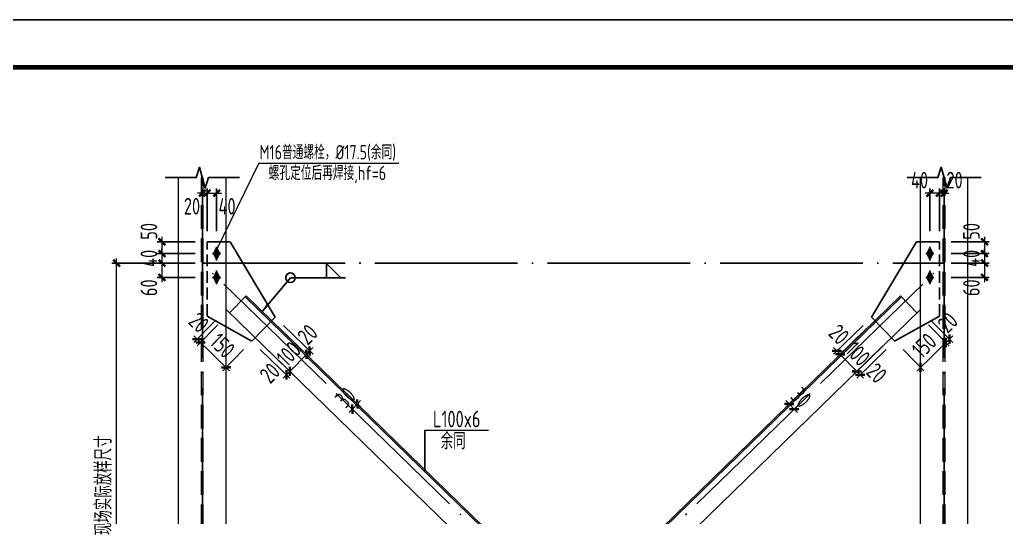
# Model space of a CAD drawing. Extents: x -2746917 to -971774, y -3334247 to -3250358.
# Drawn here: x -1817691 to -1796944, y -3284650 to -3274173 of the extents above; entities that cross this region are included whole.
import ezdxf
from ezdxf.enums import TextEntityAlignment as Align

# ---------------------------------------------------------------- set-up
doc = ezdxf.new("R2010")
doc.units = 0
doc.header["$LTSCALE"] = 1000
doc.header["$MEASUREMENT"] = 0
doc.header["$PDMODE"] = 35
doc.linetypes.add('DASH', pattern=[0.35, 0.25, -0.1])
doc.linetypes.add('DOTE', pattern=[2.42, 2, -0.2, 0.02, -0.2])
doc.layers.get('0').update_dxf_attribs({"linetype": 'CONTINUOUS'})
doc.layers.get('Defpoints').update_dxf_attribs({"linetype": 'CONTINUOUS'})
for name, color, linetype in [('AXIS', 253, 'DOTE'), ('BEAM_CON', 4, 'CONTINUOUS'), ('BOLT', 7, 'CONTINUOUS'), ('DIM', 3, 'CONTINUOUS'), ('NUM', 7, 'CONTINUOUS'), ('PUB_TITLE', 4, 'CONTINUOUS'), ('TEXT', 7, 'CONTINUOUS'), ('THIN', 7, 'CONTINUOUS'), ('WELD', 7, 'CONTINUOUS')]:
    doc.layers.add(name, color=color, linetype=linetype)
doc.layers.add('yichutu', color=7, linetype='CONTINUOUS', true_color=0xffffff, plot=False)
doc.styles.add('TSSD_Dimension', font='tssdeng.shx', dxfattribs={"width": 0.75, "bigfont": 'Hztxt.shx'})
doc.styles.add('TSSD_Rein', font='Tssdeng.shx', dxfattribs={"width": 0.75, "bigfont": 'hztxt.shx'})
doc.dimstyles.new('TSSD_20_100', dxfattribs={"dimtxt": 350, "dimasz": 100, "dimexe": 100, "dimexo": 250, "dimgap": 100, "dimtad": 1, "dimdec": 0, "dimlfac": 0.2, "dimzin": 0, "dimdsep": 46, "dimtxsty": 'TSSD_Dimension', "dimblk": 'ARCHTICK', "dimcen": 0, "dimdle": 100, "dimclrt": 7, "dimadec": 0, "dimazin": 0, "dimtfac": 1, "dimtdec": 0, "dimtix": 1, "dimtmove": 2, "dimatfit": 3, "dimfxl": 1, "dimtolj": 1, "dimtzin": 0, "dimlwd": 5, "dimarcsym": 0})
doc.dimstyles.new('TSSD_LEADER_STYLE_200.0', dxfattribs={"dimtxt": 700, "dimasz": 200, "dimexe": 200, "dimexo": 500, "dimgap": 0.09, "dimtad": 0, "dimtih": 1, "dimtoh": 1, "dimdec": 4, "dimzin": 0, "dimdsep": 46, "dimtxsty": 'Standard', "dimcen": 0.09, "dimdle": 200, "dimclrt": 7, "dimadec": 0, "dimazin": 0, "dimtfac": 1, "dimtdec": 4, "dimtofl": 0, "dimtmove": 0, "dimatfit": 3, "dimfxl": 1, "dimtolj": 1, "dimtzin": 0, "dimarcsym": 0})

# ---------------------------------------------------------------- blocks, each defined once
blk = doc.blocks.new('A$C7C2454F9')
at = {"layer": 'BOLT'}
for p, q in [((217, 41), (8, -160)), ((54, 2), (171, -121)), ((199, 23), (71, -16)), ((199, 23), (154, -103)), ((26, -142), (71, -16)), ((26, -142), (154, -103))]:
    blk.add_line(p, q, dxfattribs=at)
at = {"layer": 'BOLT', "const_width": 40}
blk.add_lwpolyline([(127, -46, 1), (98, -73, 1), (127, -46)], format="xyb", dxfattribs=at)
blk = doc.blocks.new('_ArchTick')
at = {"color": 0, "const_width": 0.5}
blk.add_lwpolyline([(-0.71, -0.71), (0.71, 0.71)], dxfattribs=at)
blk = doc.blocks.new('*D3175')
at = {"layer": 'Defpoints', "color": 0, "ltscale": 1.5}
for p in [(-1813750, -3277826), (-1813850, -3278879), (-1813750, -3278879)]:
    blk.add_point(p, dxfattribs=at)
at = {"layer": 'DIM', "color": 0, "lineweight": -2, "ltscale": 1.5}
for p, q in [((-1813850, -3278629), (-1813850, -3277726)), ((-1813750, -3278629), (-1813750, -3277726))]:
    blk.add_line(p, q, dxfattribs=at)
at = {"layer": 'DIM', "color": 0, "lineweight": 5, "ltscale": 1.5}
for p, q in [((-1813850, -3277826), (-1813950, -3277826)), ((-1813850, -3277826), (-1813750, -3277826)), ((-1813750, -3277826), (-1813650, -3277826))]:
    blk.add_line(p, q, dxfattribs=at)
at = {"layer": 'DIM', "color": 0, "lineweight": 5, "ltscale": 1.5, "xscale": 100, "yscale": 100, "zscale": 100}
blk.add_blockref('_ArchTick', (-1813850, -3277826), dxfattribs=at)
at = {"layer": 'DIM', "color": 0, "lineweight": 5, "ltscale": 1.5, "xscale": 100, "yscale": 100, "zscale": 100, "rotation": 180}
blk.add_blockref('_ArchTick', (-1813750, -3277826), dxfattribs=at)
at = {"layer": 'DIM', "color": 7, "ltscale": 1.5, "insert": (-1814068, -3278101), "char_height": 350, "attachment_point": 5, "style": 'TSSD_Dimension'}
blk.add_mtext('\\A1;20', dxfattribs=at)
blk = doc.blocks.new('*D3176')
at = {"layer": 'Defpoints', "color": 0, "ltscale": 1.5}
for p in [(-1813550, -3277826), (-1813750, -3278879), (-1813550, -3278879)]:
    blk.add_point(p, dxfattribs=at)
at = {"layer": 'DIM', "color": 0, "lineweight": -2, "ltscale": 1.5}
for p, q in [((-1813750, -3278629), (-1813750, -3277726)), ((-1813550, -3278629), (-1813550, -3277726))]:
    blk.add_line(p, q, dxfattribs=at)
at = {"layer": 'DIM', "color": 0, "lineweight": 5, "ltscale": 1.5}
blk.add_line((-1813850, -3277826), (-1813450, -3277826), dxfattribs=at)
at = {"layer": 'DIM', "color": 0, "lineweight": 5, "ltscale": 1.5, "xscale": 100, "yscale": 100, "zscale": 100, "rotation": 180}
blk.add_blockref('_ArchTick', (-1813750, -3277826), dxfattribs=at)
at = {"layer": 'DIM', "color": 0, "lineweight": 5, "ltscale": 1.5, "xscale": 100, "yscale": 100, "zscale": 100}
blk.add_blockref('_ArchTick', (-1813550, -3277826), dxfattribs=at)
at = {"layer": 'DIM', "color": 7, "ltscale": 1.5, "insert": (-1813331, -3278101), "char_height": 350, "attachment_point": 5, "style": 'TSSD_Dimension'}
blk.add_mtext('\\A1;40', dxfattribs=at)
blk = doc.blocks.new('*D3177')
at = {"layer": 'Defpoints', "color": 0, "ltscale": 1.5}
for p in [(-1813750, -3278848), (-1814699, -3279098), (-1813750, -3279098)]:
    blk.add_point(p, dxfattribs=at)
at = {"layer": 'DIM', "color": 0, "lineweight": 5, "ltscale": 1.5}
blk.add_line((-1814699, -3278748), (-1814699, -3279198), dxfattribs=at)
at = {"layer": 'DIM', "color": 0, "lineweight": -2, "ltscale": 1.5}
for p, q in [((-1814000, -3278848), (-1814799, -3278848)), ((-1814000, -3279098), (-1814799, -3279098))]:
    blk.add_line(p, q, dxfattribs=at)
at = {"layer": 'DIM', "color": 0, "lineweight": 5, "ltscale": 1.5, "xscale": 100, "yscale": 100, "zscale": 100}
for p, rotation in [((-1814699, -3278848), 90), ((-1814699, -3279098), 270)]:
    blk.add_blockref('_ArchTick', p, dxfattribs=dict(at, rotation=rotation))
at = {"layer": 'DIM', "color": 7, "ltscale": 1.5, "insert": (-1814974, -3278630), "char_height": 350, "attachment_point": 5, "rotation": 90, "style": 'TSSD_Dimension'}
blk.add_mtext('\\A1;50', dxfattribs=at)
blk = doc.blocks.new('*D3178')
at = {"layer": 'Defpoints', "color": 0, "ltscale": 1.5}
for p in [(-1813750, -3279098), (-1814699, -3279298), (-1813750, -3279298)]:
    blk.add_point(p, dxfattribs=at)
at = {"layer": 'DIM', "color": 0, "lineweight": -2, "ltscale": 1.5}
for p, q in [((-1814000, -3279098), (-1814799, -3279098)), ((-1814000, -3279298), (-1814799, -3279298))]:
    blk.add_line(p, q, dxfattribs=at)
at = {"layer": 'DIM', "color": 0, "lineweight": 5, "ltscale": 1.5}
for p, q in [((-1814699, -3279098), (-1814699, -3278998)), ((-1814699, -3279098), (-1814699, -3279298)), ((-1814699, -3279298), (-1814699, -3279398))]:
    blk.add_line(p, q, dxfattribs=at)
at = {"layer": 'DIM', "color": 0, "lineweight": 5, "ltscale": 1.5, "xscale": 100, "yscale": 100, "zscale": 100}
for p, rotation in [((-1814699, -3279098), 270), ((-1814699, -3279298), 90)]:
    blk.add_blockref('_ArchTick', p, dxfattribs=dict(at, rotation=rotation))
at = {"layer": 'DIM', "color": 7, "ltscale": 1.5, "insert": (-1814974, -3279198), "char_height": 350, "attachment_point": 5, "rotation": 90, "style": 'TSSD_Dimension'}
blk.add_mtext('\\A1;40', dxfattribs=at)
blk = doc.blocks.new('*D3179')
at = {"layer": 'Defpoints', "color": 0, "ltscale": 1.5}
for p in [(-1813750, -3279298), (-1814699, -3279598), (-1813750, -3279598)]:
    blk.add_point(p, dxfattribs=at)
at = {"layer": 'DIM', "color": 0, "lineweight": 5, "ltscale": 1.5}
blk.add_line((-1814699, -3279198), (-1814699, -3279698), dxfattribs=at)
at = {"layer": 'DIM', "color": 0, "lineweight": -2, "ltscale": 1.5}
for p, q in [((-1814000, -3279298), (-1814799, -3279298)), ((-1814000, -3279598), (-1814799, -3279598))]:
    blk.add_line(p, q, dxfattribs=at)
at = {"layer": 'DIM', "color": 0, "lineweight": 5, "ltscale": 1.5, "xscale": 100, "yscale": 100, "zscale": 100}
for p, rotation in [((-1814699, -3279298), 90), ((-1814699, -3279598), 270)]:
    blk.add_blockref('_ArchTick', p, dxfattribs=dict(at, rotation=rotation))
at = {"layer": 'DIM', "color": 7, "ltscale": 1.5, "insert": (-1814974, -3279817), "char_height": 350, "attachment_point": 5, "rotation": 90, "style": 'TSSD_Dimension'}
blk.add_mtext('\\A1;60', dxfattribs=at)
blk = doc.blocks.new('*D3194')
at = {"layer": 'Defpoints', "color": 0, "ltscale": 1.5}
for p in [(-1812322, -3280438), (-1812392, -3280510), (-1811663, -3281219)]:
    blk.add_point(p, dxfattribs=at)
at = {"layer": 'DIM', "color": 0, "lineweight": -2, "ltscale": 1.5}
for p, q in [((-1812143, -3280613), (-1811522, -3281218)), ((-1812213, -3280684), (-1811592, -3281289))]:
    blk.add_line(p, q, dxfattribs=at)
at = {"layer": 'DIM', "color": 0, "lineweight": 5, "ltscale": 1.5}
for p, q in [((-1811663, -3281219), (-1811733, -3281291)), ((-1811594, -3281148), (-1811663, -3281219)), ((-1811594, -3281148), (-1811524, -3281076))]:
    blk.add_line(p, q, dxfattribs=at)
at = {"layer": 'DIM', "color": 0, "lineweight": 5, "ltscale": 1.5, "xscale": 100, "yscale": 100, "zscale": 100}
for p, rotation in [((-1811594, -3281148), 225.7440592030087), ((-1811663, -3281219), 45.74405920300874)]:
    blk.add_blockref('_ArchTick', p, dxfattribs=dict(at, rotation=rotation))
at = {"layer": 'DIM', "color": 7, "ltscale": 1.5, "insert": (-1811638, -3280800), "char_height": 350, "attachment_point": 5, "rotation": 45.7441, "style": 'TSSD_Dimension'}
blk.add_mtext('\\A1;20', dxfattribs=at)
blk = doc.blocks.new('*D3195')
at = {"layer": 'Defpoints', "color": 0, "ltscale": 1.5}
for p in [(-1812392, -3280510), (-1812741, -3280868), (-1812012, -3281578)]:
    blk.add_point(p, dxfattribs=at)
at = {"layer": 'DIM', "color": 0, "lineweight": -2, "ltscale": 1.5}
for p, q in [((-1812213, -3280684), (-1811592, -3281289)), ((-1812562, -3281042), (-1811941, -3281647))]:
    blk.add_line(p, q, dxfattribs=at)
at = {"layer": 'DIM', "color": 0, "lineweight": 5, "ltscale": 1.5}
for p, q in [((-1811663, -3281219), (-1812012, -3281578)), ((-1811663, -3281219), (-1811594, -3281148)), ((-1812012, -3281578), (-1812082, -3281649))]:
    blk.add_line(p, q, dxfattribs=at)
at = {"layer": 'DIM', "color": 0, "lineweight": 5, "ltscale": 1.5, "xscale": 100, "yscale": 100, "zscale": 100}
for p, rotation in [((-1811663, -3281219), 225.7440592031108), ((-1812012, -3281578), 45.74405920311075)]:
    blk.add_blockref('_ArchTick', p, dxfattribs=dict(at, rotation=rotation))
at = {"layer": 'DIM', "color": 7, "ltscale": 1.5, "insert": (-1812035, -3281207), "char_height": 350, "attachment_point": 5, "rotation": 45.7441, "style": 'TSSD_Dimension'}
blk.add_mtext('\\A1;100', dxfattribs=at)
blk = doc.blocks.new('*D3196')
at = {"layer": 'Defpoints', "color": 0, "ltscale": 1.5}
for p in [(-1812811, -3280939), (-1812741, -3280868), (-1812082, -3281649)]:
    blk.add_point(p, dxfattribs=at)
at = {"layer": 'DIM', "color": 0, "lineweight": -2, "ltscale": 1.5}
for p, q in [((-1812562, -3281042), (-1811941, -3281647)), ((-1812632, -3281114), (-1812010, -3281719))]:
    blk.add_line(p, q, dxfattribs=at)
at = {"layer": 'DIM', "color": 0, "lineweight": 5, "ltscale": 1.5}
for p, q in [((-1812082, -3281649), (-1812152, -3281721)), ((-1812012, -3281578), (-1812082, -3281649)), ((-1812012, -3281578), (-1811943, -3281506))]:
    blk.add_line(p, q, dxfattribs=at)
at = {"layer": 'DIM', "color": 0, "lineweight": 5, "ltscale": 1.5, "xscale": 100, "yscale": 100, "zscale": 100}
for p, rotation in [((-1812012, -3281578), 225.7440592031108), ((-1812082, -3281649), 45.74405920311075)]:
    blk.add_blockref('_ArchTick', p, dxfattribs=dict(at, rotation=rotation))
at = {"layer": 'DIM', "color": 7, "ltscale": 1.5, "insert": (-1812431, -3281614), "char_height": 350, "attachment_point": 5, "rotation": 45.7441, "style": 'TSSD_Dimension'}
blk.add_mtext('\\A1;20', dxfattribs=at)
blk = doc.blocks.new('*D3197')
at = {"layer": 'Defpoints', "color": 0, "ltscale": 1.5}
for p in [(-1811200, -3281881), (-1811095, -3281773), (-1810696, -3282372)]:
    blk.add_point(p, dxfattribs=at)
at = {"layer": 'DIM', "color": 0, "lineweight": -2, "ltscale": 1.5}
for p, q in [((-1811021, -3282055), (-1810624, -3282441)), ((-1810916, -3281948), (-1810520, -3282334))]:
    blk.add_line(p, q, dxfattribs=at)
at = {"layer": 'DIM', "color": 0, "lineweight": 5, "ltscale": 1.5}
for p, q in [((-1810591, -3282264), (-1810696, -3282372)), ((-1810591, -3282264), (-1810521, -3282192)), ((-1810696, -3282372), (-1810766, -3282443))]:
    blk.add_line(p, q, dxfattribs=at)
at = {"layer": 'DIM', "color": 0, "lineweight": 5, "ltscale": 1.5, "xscale": 100, "yscale": 100, "zscale": 100}
for p, rotation in [((-1810696, -3282372), 45.74405920278418), ((-1810591, -3282264), 225.7440592027842)]:
    blk.add_blockref('_ArchTick', p, dxfattribs=dict(at, rotation=rotation))
at = {"layer": 'DIM', "color": 7, "ltscale": 1.5, "insert": (-1810841, -3282126), "char_height": 350, "attachment_point": 5, "rotation": 45.7441, "style": 'TSSD_Dimension'}
blk.add_mtext('\\A1;30', dxfattribs=at)
blk = doc.blocks.new('*D3198')
at = {"layer": 'Defpoints', "color": 0, "ltscale": 1.5}
for p in [(-1813420, -3280346), (-1813348, -3280416), (-1813887, -3280970)]:
    blk.add_point(p, dxfattribs=at)
at = {"layer": 'DIM', "color": 0, "lineweight": -2, "ltscale": 1.5}
for p, q in [((-1813594, -3280525), (-1814029, -3280971)), ((-1813522, -3280595), (-1813957, -3281042))]:
    blk.add_line(p, q, dxfattribs=at)
at = {"layer": 'DIM', "color": 0, "lineweight": 5, "ltscale": 1.5}
for p, q in [((-1813960, -3280900), (-1814031, -3280830)), ((-1813960, -3280900), (-1813887, -3280970)), ((-1813887, -3280970), (-1813816, -3281040))]:
    blk.add_line(p, q, dxfattribs=at)
at = {"layer": 'DIM', "color": 0, "lineweight": 5, "ltscale": 1.5, "xscale": 100, "yscale": 100, "zscale": 100}
for p, rotation in [((-1813960, -3280900), 315.7440592029033), ((-1813887, -3280970), 135.7440592029033)]:
    blk.add_blockref('_ArchTick', p, dxfattribs=dict(at, rotation=rotation))
at = {"layer": 'DIM', "color": 7, "ltscale": 1.5, "insert": (-1813924, -3280550), "char_height": 350, "attachment_point": 5, "rotation": 315.7441, "style": 'TSSD_Dimension'}
blk.add_mtext('\\A1;20', dxfattribs=at)
blk = doc.blocks.new('*D3199')
at = {"layer": 'Defpoints', "color": 0, "ltscale": 1.5}
for p in [(-1813348, -3280416), (-1812811, -3280939), (-1813350, -3281493)]:
    blk.add_point(p, dxfattribs=at)
at = {"layer": 'DIM', "color": 0, "lineweight": -2, "ltscale": 1.5}
for p, q in [((-1813522, -3280595), (-1813957, -3281042)), ((-1812985, -3281118), (-1813420, -3281565))]:
    blk.add_line(p, q, dxfattribs=at)
at = {"layer": 'DIM', "color": 0, "lineweight": 5, "ltscale": 1.5}
blk.add_line((-1813959, -3280900), (-1813279, -3281563), dxfattribs=at)
at = {"layer": 'DIM', "color": 0, "lineweight": 5, "ltscale": 1.5, "xscale": 100, "yscale": 100, "zscale": 100}
for p, rotation in [((-1813887, -3280970), 135.7440592028254), ((-1813350, -3281493), 315.7440592028254)]:
    blk.add_blockref('_ArchTick', p, dxfattribs=dict(at, rotation=rotation))
at = {"layer": 'DIM', "color": 7, "ltscale": 1.5, "insert": (-1813427, -3281035), "char_height": 350, "attachment_point": 5, "rotation": 315.7441, "style": 'TSSD_Dimension'}
blk.add_mtext('\\A1;150', dxfattribs=at)
blk = doc.blocks.new('*D3226')
at = {"layer": 'Defpoints', "color": 0, "ltscale": 1.5}
for p in [(-1798350, -3277826), (-1798350, -3278879), (-1798250, -3278879)]:
    blk.add_point(p, dxfattribs=at)
at = {"layer": 'DIM', "color": 0, "lineweight": -2, "ltscale": 1.5}
for p, q in [((-1798350, -3278629), (-1798350, -3277726)), ((-1798250, -3278629), (-1798250, -3277726))]:
    blk.add_line(p, q, dxfattribs=at)
at = {"layer": 'DIM', "color": 0, "lineweight": 5, "ltscale": 1.5}
for p, q in [((-1798350, -3277826), (-1798450, -3277826)), ((-1798250, -3277826), (-1798350, -3277826)), ((-1798250, -3277826), (-1798150, -3277826))]:
    blk.add_line(p, q, dxfattribs=at)
at = {"layer": 'DIM', "color": 0, "lineweight": 5, "ltscale": 1.5, "xscale": 100, "yscale": 100, "zscale": 100}
blk.add_blockref('_ArchTick', (-1798350, -3277826), dxfattribs=at)
at = {"layer": 'DIM', "color": 0, "lineweight": 5, "ltscale": 1.5, "xscale": 100, "yscale": 100, "zscale": 100, "rotation": 180}
blk.add_blockref('_ArchTick', (-1798250, -3277826), dxfattribs=at)
at = {"layer": 'DIM', "color": 7, "ltscale": 1.5, "insert": (-1798032, -3277551), "char_height": 350, "attachment_point": 5, "style": 'TSSD_Dimension'}
blk.add_mtext('\\A1;20', dxfattribs=at)
blk = doc.blocks.new('*D3227')
at = {"layer": 'Defpoints', "color": 0, "ltscale": 1.5}
for p in [(-1798550, -3277826), (-1798550, -3278879), (-1798350, -3278879)]:
    blk.add_point(p, dxfattribs=at)
at = {"layer": 'DIM', "color": 0, "lineweight": -2, "ltscale": 1.5}
for p, q in [((-1798550, -3278629), (-1798550, -3277726)), ((-1798350, -3278629), (-1798350, -3277726))]:
    blk.add_line(p, q, dxfattribs=at)
at = {"layer": 'DIM', "color": 0, "lineweight": 5, "ltscale": 1.5}
blk.add_line((-1798250, -3277826), (-1798650, -3277826), dxfattribs=at)
at = {"layer": 'DIM', "color": 0, "lineweight": 5, "ltscale": 1.5, "xscale": 100, "yscale": 100, "zscale": 100, "rotation": 180}
blk.add_blockref('_ArchTick', (-1798550, -3277826), dxfattribs=at)
at = {"layer": 'DIM', "color": 0, "lineweight": 5, "ltscale": 1.5, "xscale": 100, "yscale": 100, "zscale": 100}
blk.add_blockref('_ArchTick', (-1798350, -3277826), dxfattribs=at)
at = {"layer": 'DIM', "color": 7, "ltscale": 1.5, "insert": (-1798769, -3277551), "char_height": 350, "attachment_point": 5, "style": 'TSSD_Dimension'}
blk.add_mtext('\\A1;40', dxfattribs=at)
blk = doc.blocks.new('*D3228')
at = {"layer": 'Defpoints', "color": 0, "ltscale": 1.5}
for p in [(-1798350, -3278848), (-1798350, -3279098), (-1797401, -3279098)]:
    blk.add_point(p, dxfattribs=at)
at = {"layer": 'DIM', "color": 0, "lineweight": 5, "ltscale": 1.5}
blk.add_line((-1797401, -3278748), (-1797401, -3279198), dxfattribs=at)
at = {"layer": 'DIM', "color": 0, "lineweight": -2, "ltscale": 1.5}
for p, q in [((-1798100, -3278848), (-1797301, -3278848)), ((-1798100, -3279098), (-1797301, -3279098))]:
    blk.add_line(p, q, dxfattribs=at)
at = {"layer": 'DIM', "color": 0, "lineweight": 5, "ltscale": 1.5, "xscale": 100, "yscale": 100, "zscale": 100}
for p, rotation in [((-1797401, -3278848), 90), ((-1797401, -3279098), 270)]:
    blk.add_blockref('_ArchTick', p, dxfattribs=dict(at, rotation=rotation))
at = {"layer": 'DIM', "color": 7, "ltscale": 1.5, "insert": (-1797676, -3278630), "char_height": 350, "attachment_point": 5, "rotation": 90, "style": 'TSSD_Dimension'}
blk.add_mtext('\\A1;50', dxfattribs=at)
blk = doc.blocks.new('*D3229')
at = {"layer": 'Defpoints', "color": 0, "ltscale": 1.5}
for p in [(-1798350, -3279098), (-1798350, -3279298), (-1797401, -3279298)]:
    blk.add_point(p, dxfattribs=at)
at = {"layer": 'DIM', "color": 0, "lineweight": -2, "ltscale": 1.5}
for p, q in [((-1798100, -3279098), (-1797301, -3279098)), ((-1798100, -3279298), (-1797301, -3279298))]:
    blk.add_line(p, q, dxfattribs=at)
at = {"layer": 'DIM', "color": 0, "lineweight": 5, "ltscale": 1.5}
for p, q in [((-1797401, -3279098), (-1797401, -3278998)), ((-1797401, -3279098), (-1797401, -3279298)), ((-1797401, -3279298), (-1797401, -3279398))]:
    blk.add_line(p, q, dxfattribs=at)
at = {"layer": 'DIM', "color": 0, "lineweight": 5, "ltscale": 1.5, "xscale": 100, "yscale": 100, "zscale": 100}
for p, rotation in [((-1797401, -3279098), 270), ((-1797401, -3279298), 90)]:
    blk.add_blockref('_ArchTick', p, dxfattribs=dict(at, rotation=rotation))
at = {"layer": 'DIM', "color": 7, "ltscale": 1.5, "insert": (-1797676, -3279198), "char_height": 350, "attachment_point": 5, "rotation": 90, "style": 'TSSD_Dimension'}
blk.add_mtext('\\A1;40', dxfattribs=at)
blk = doc.blocks.new('*D3230')
at = {"layer": 'Defpoints', "color": 0, "ltscale": 1.5}
for p in [(-1798350, -3279298), (-1798350, -3279598), (-1797401, -3279598)]:
    blk.add_point(p, dxfattribs=at)
at = {"layer": 'DIM', "color": 0, "lineweight": 5, "ltscale": 1.5}
blk.add_line((-1797401, -3279198), (-1797401, -3279698), dxfattribs=at)
at = {"layer": 'DIM', "color": 0, "lineweight": -2, "ltscale": 1.5}
for p, q in [((-1798100, -3279298), (-1797301, -3279298)), ((-1798100, -3279598), (-1797301, -3279598))]:
    blk.add_line(p, q, dxfattribs=at)
at = {"layer": 'DIM', "color": 0, "lineweight": 5, "ltscale": 1.5, "xscale": 100, "yscale": 100, "zscale": 100}
for p, rotation in [((-1797401, -3279298), 90), ((-1797401, -3279598), 270)]:
    blk.add_blockref('_ArchTick', p, dxfattribs=dict(at, rotation=rotation))
at = {"layer": 'DIM', "color": 7, "ltscale": 1.5, "insert": (-1797676, -3279817), "char_height": 350, "attachment_point": 5, "rotation": 90, "style": 'TSSD_Dimension'}
blk.add_mtext('\\A1;60', dxfattribs=at)
blk = doc.blocks.new('*D3231')
at = {"layer": 'Defpoints', "color": 0, "ltscale": 1.5}
for p in [(-1799778, -3280438), (-1799708, -3280510), (-1800437, -3281219)]:
    blk.add_point(p, dxfattribs=at)
at = {"layer": 'DIM', "color": 0, "lineweight": -2, "ltscale": 1.5}
for p, q in [((-1799957, -3280613), (-1800578, -3281218)), ((-1799887, -3280684), (-1800508, -3281289))]:
    blk.add_line(p, q, dxfattribs=at)
at = {"layer": 'DIM', "color": 0, "lineweight": 5, "ltscale": 1.5}
for p, q in [((-1800506, -3281148), (-1800576, -3281076)), ((-1800506, -3281148), (-1800437, -3281219)), ((-1800437, -3281219), (-1800367, -3281291))]:
    blk.add_line(p, q, dxfattribs=at)
at = {"layer": 'DIM', "color": 0, "lineweight": 5, "ltscale": 1.5, "xscale": 100, "yscale": 100, "zscale": 100}
for p, rotation in [((-1800506, -3281148), 314.2559407969912), ((-1800437, -3281219), 134.2559407969913)]:
    blk.add_blockref('_ArchTick', p, dxfattribs=dict(at, rotation=rotation))
at = {"layer": 'DIM', "color": 7, "ltscale": 1.5, "insert": (-1800462, -3280800), "char_height": 350, "attachment_point": 5, "rotation": 314.2559, "style": 'TSSD_Dimension'}
blk.add_mtext('\\A1;20', dxfattribs=at)
blk = doc.blocks.new('*D3232')
at = {"layer": 'Defpoints', "color": 0, "ltscale": 1.5}
for p in [(-1799708, -3280510), (-1799359, -3280868), (-1800088, -3281578)]:
    blk.add_point(p, dxfattribs=at)
at = {"layer": 'DIM', "color": 0, "lineweight": -2, "ltscale": 1.5}
for p, q in [((-1799887, -3280684), (-1800508, -3281289)), ((-1799538, -3281042), (-1800159, -3281647))]:
    blk.add_line(p, q, dxfattribs=at)
at = {"layer": 'DIM', "color": 0, "lineweight": 5, "ltscale": 1.5}
for p, q in [((-1800437, -3281219), (-1800506, -3281148)), ((-1800437, -3281219), (-1800088, -3281578)), ((-1800088, -3281578), (-1800018, -3281649))]:
    blk.add_line(p, q, dxfattribs=at)
at = {"layer": 'DIM', "color": 0, "lineweight": 5, "ltscale": 1.5, "xscale": 100, "yscale": 100, "zscale": 100}
for p, rotation in [((-1800437, -3281219), 314.2559408055826), ((-1800088, -3281578), 134.2559408055826)]:
    blk.add_blockref('_ArchTick', p, dxfattribs=dict(at, rotation=rotation))
at = {"layer": 'DIM', "color": 7, "ltscale": 1.5, "insert": (-1800065, -3281207), "char_height": 350, "attachment_point": 5, "rotation": 314.2559, "style": 'TSSD_Dimension'}
blk.add_mtext('\\A1;100', dxfattribs=at)
blk = doc.blocks.new('*D3233')
at = {"layer": 'Defpoints', "color": 0, "ltscale": 1.5}
for p in [(-1799359, -3280868), (-1799289, -3280939), (-1800018, -3281649)]:
    blk.add_point(p, dxfattribs=at)
at = {"layer": 'DIM', "color": 0, "lineweight": -2, "ltscale": 1.5}
for p, q in [((-1799538, -3281042), (-1800159, -3281647)), ((-1799468, -3281114), (-1800090, -3281719))]:
    blk.add_line(p, q, dxfattribs=at)
at = {"layer": 'DIM', "color": 0, "lineweight": 5, "ltscale": 1.5}
for p, q in [((-1800088, -3281578), (-1800157, -3281506)), ((-1800088, -3281578), (-1800018, -3281649)), ((-1800018, -3281649), (-1799948, -3281721))]:
    blk.add_line(p, q, dxfattribs=at)
at = {"layer": 'DIM', "color": 0, "lineweight": 5, "ltscale": 1.5, "xscale": 100, "yscale": 100, "zscale": 100}
for p, rotation in [((-1800088, -3281578), 314.2559408055826), ((-1800018, -3281649), 134.2559408055826)]:
    blk.add_blockref('_ArchTick', p, dxfattribs=dict(at, rotation=rotation))
at = {"layer": 'DIM', "color": 7, "ltscale": 1.5, "insert": (-1799669, -3281614), "char_height": 350, "attachment_point": 5, "rotation": 314.2559, "style": 'TSSD_Dimension'}
blk.add_mtext('\\A1;20', dxfattribs=at)
blk = doc.blocks.new('*D3234')
at = {"layer": 'Defpoints', "color": 0, "ltscale": 1.5}
for p in [(-1801005, -3281773), (-1800900, -3281881), (-1801404, -3282372)]:
    blk.add_point(p, dxfattribs=at)
at = {"layer": 'DIM', "color": 0, "lineweight": -2, "ltscale": 1.5}
for p, q in [((-1801184, -3281948), (-1801580, -3282334)), ((-1801079, -3282055), (-1801476, -3282441))]:
    blk.add_line(p, q, dxfattribs=at)
at = {"layer": 'DIM', "color": 0, "lineweight": 5, "ltscale": 1.5}
for p, q in [((-1801509, -3282264), (-1801579, -3282192)), ((-1801509, -3282264), (-1801404, -3282372)), ((-1801404, -3282372), (-1801334, -3282443))]:
    blk.add_line(p, q, dxfattribs=at)
at = {"layer": 'DIM', "color": 0, "lineweight": 5, "ltscale": 1.5, "xscale": 100, "yscale": 100, "zscale": 100}
for p, rotation in [((-1801509, -3282264), 314.2559407972158), ((-1801404, -3282372), 134.2559407972158)]:
    blk.add_blockref('_ArchTick', p, dxfattribs=dict(at, rotation=rotation))
at = {"layer": 'DIM', "color": 7, "ltscale": 1.5, "insert": (-1801259, -3282126), "char_height": 350, "attachment_point": 5, "rotation": 314.2559, "style": 'TSSD_Dimension'}
blk.add_mtext('\\A1;30', dxfattribs=at)
blk = doc.blocks.new('*D3235')
at = {"layer": 'Defpoints', "color": 0, "ltscale": 1.5}
for p in [(-1798752, -3280416), (-1798680, -3280346), (-1798213, -3280970)]:
    blk.add_point(p, dxfattribs=at)
at = {"layer": 'DIM', "color": 0, "lineweight": -2, "ltscale": 1.5}
for p, q in [((-1798578, -3280595), (-1798143, -3281042)), ((-1798506, -3280525), (-1798071, -3280971))]:
    blk.add_line(p, q, dxfattribs=at)
at = {"layer": 'DIM', "color": 0, "lineweight": 5, "ltscale": 1.5}
for p, q in [((-1798140, -3280900), (-1798069, -3280830)), ((-1798213, -3280970), (-1798284, -3281040)), ((-1798140, -3280900), (-1798213, -3280970))]:
    blk.add_line(p, q, dxfattribs=at)
at = {"layer": 'DIM', "color": 0, "lineweight": 5, "ltscale": 1.5, "xscale": 100, "yscale": 100, "zscale": 100}
for p, rotation in [((-1798213, -3280970), 44.25594079709667), ((-1798140, -3280900), 224.2559407970967)]:
    blk.add_blockref('_ArchTick', p, dxfattribs=dict(at, rotation=rotation))
at = {"layer": 'DIM', "color": 7, "ltscale": 1.5, "insert": (-1798176, -3280550), "char_height": 350, "attachment_point": 5, "rotation": 44.2559, "style": 'TSSD_Dimension'}
blk.add_mtext('\\A1;20', dxfattribs=at)
blk = doc.blocks.new('*D3236')
at = {"layer": 'Defpoints', "color": 0, "ltscale": 1.5}
for p in [(-1798752, -3280416), (-1799289, -3280939), (-1798750, -3281493)]:
    blk.add_point(p, dxfattribs=at)
at = {"layer": 'DIM', "color": 0, "lineweight": -2, "ltscale": 1.5}
for p, q in [((-1798578, -3280595), (-1798143, -3281042)), ((-1799115, -3281118), (-1798680, -3281565))]:
    blk.add_line(p, q, dxfattribs=at)
at = {"layer": 'DIM', "color": 0, "lineweight": 5, "ltscale": 1.5}
blk.add_line((-1798141, -3280900), (-1798821, -3281563), dxfattribs=at)
at = {"layer": 'DIM', "color": 0, "lineweight": 5, "ltscale": 1.5, "xscale": 100, "yscale": 100, "zscale": 100}
for p, rotation in [((-1798213, -3280970), 44.25594079261172), ((-1798750, -3281493), 224.2559407926117)]:
    blk.add_blockref('_ArchTick', p, dxfattribs=dict(at, rotation=rotation))
at = {"layer": 'DIM', "color": 7, "ltscale": 1.5, "insert": (-1798673, -3281035), "char_height": 350, "attachment_point": 5, "rotation": 44.2559, "style": 'TSSD_Dimension'}
blk.add_mtext('\\A1;150', dxfattribs=at)
blk = doc.blocks.new('*D3240')
at = {"layer": 'Defpoints', "color": 0}
for p in [(-1815656, -3279298), (-1813850, -3279298, -48), (-1813850, -3294498)]:
    blk.add_point(p, dxfattribs=at)
at = {"layer": 'DIM', "color": 0, "lineweight": 5}
blk.add_line((-1815656, -3294598), (-1815656, -3279198), dxfattribs=at)
at = {"layer": 'DIM', "color": 0, "lineweight": -2}
for p, q in [((-1814100, -3279298), (-1815756, -3279298)), ((-1814100, -3294498), (-1815756, -3294498))]:
    blk.add_line(p, q, dxfattribs=at)
at = {"layer": 'DIM', "color": 0, "lineweight": 5, "xscale": 100, "yscale": 100, "zscale": 100}
for p, rotation in [((-1815656, -3279298), 90), ((-1815656, -3294498), 270)]:
    blk.add_blockref('_ArchTick', p, dxfattribs=dict(at, rotation=rotation))
at = {"layer": 'DIM', "color": 7, "lineweight": 9, "insert": (-1815931, -3283977), "char_height": 350, "attachment_point": 5, "rotation": 90, "style": 'TSSD_Dimension'}
blk.add_mtext('\\A1;现场实际放样尺寸', dxfattribs=at)
blk = doc.blocks.new('_WELD003')
at = {"color": 0, "linetype": 'ByBlock'}
blk.add_circle((0, 0), 0.5, dxfattribs=at)
blk = doc.blocks.new('_WELD004')
at = {"color": 0, "linetype": 'ByBlock'}
for p, q in [((0, 1), (1, 0)), ((0, 0), (0, 1))]:
    blk.add_line(p, q, dxfattribs=at)
blk = doc.blocks.new('yct-743-420-74300-42000-100-2002.0')
at = {"layer": 'yichutu', "color": 7, "true_color": 0xffffff}
blk.add_lwpolyline([(0, 0), (0, 42000), (74300, 42000), (74300, 0)], close=True, dxfattribs=at)
blk = doc.blocks.new('A$C6B365CFD')
at = {"layer": 'PUB_TITLE'}
blk.add_lwpolyline([(-70467, -17093), (-70467, 24907), (3833, 24907), (3833, -17093)], close=True, dxfattribs=at)
at = {"layer": 'PUB_TITLE', "const_width": 100}
blk.add_lwpolyline([(2833, -16093), (2833, 23907), (-69753, 23907), (-69753, -16093), (2833, -16093)], dxfattribs=at)

msp = doc.modelspace()

# ---------------------------------------------------------------- linework, layer by layer
at = {"linetype": 'DASH'}
for p, q in [((-1813749.99, -3280414.72), (-1813749.99, -3278848.35)), ((-1798349.99, -3280414.72), (-1798349.99, -3278848.35))]:
    msp.add_line(p, q, dxfattribs=at)
at = {"ltscale": 1.5}
for p, q in [((-1813749.99, -3278848.35), (-1813267.62, -3278848.35)), ((-1813267.62, -3278848.35), (-1812322.07, -3280438.05)), ((-1798832.37, -3278848.35), (-1799777.92, -3280438.05)), ((-1798349.99, -3278848.35), (-1798832.37, -3278848.35)), ((-1812806.85, -3280943.04), (-1813749.99, -3280414.72)), ((-1812810.58, -3280939.41), (-1812322.07, -3280438.05)), ((-1799289.41, -3280939.41), (-1799777.92, -3280438.05)), ((-1799293.13, -3280943.04), (-1798349.99, -3280414.72)), ((-1809172.29, -3282817.38), (-1809172.29, -3283674.16))]:
    msp.add_line(p, q, dxfattribs=at)
at = {"layer": 'AXIS', "ltscale": 1.5}
for p, q in [((-1813849.99, -3303078.95), (-1813849.99, -3277498.35)), ((-1798249.99, -3303078.95), (-1798249.99, -3277498.35)), ((-1798249.99, -3294498.35), (-1813849.99, -3279298.35)), ((-1813849.99, -3294498.35), (-1798249.99, -3279298.35)), ((-1813849.99, -3279298.35), (-1798249.99, -3279298.35))]:
    msp.add_line(p, q, dxfattribs=at)
at = {"layer": 'BEAM_CON', "lineweight": 5}
for p, q in [((-1814349.99, -3303078.95), (-1814349.99, -3277498.35)), ((-1813349.99, -3303078.95), (-1813349.99, -3277498.35)), ((-1798749.99, -3303078.95), (-1798749.99, -3277498.35)), ((-1797749.99, -3303078.95), (-1797749.99, -3277498.35)), ((-1813277.96, -3280344.39), (-1812929.03, -3279986.27)), ((-1798842.55, -3293753.44), (-1812949.97, -3280007.76)), ((-1798821.62, -3293731.96), (-1812929.03, -3279986.27)), ((-1805978.35, -3286619.11), (-1799170.96, -3279986.27)), ((-1805956.85, -3286640.06), (-1799150.02, -3280007.76)), ((-1798822.02, -3280344.39), (-1799170.96, -3279986.27)), ((-1799170.55, -3294090.07), (-1813349.99, -3280274.2)), ((-1805620.11, -3286968.16), (-1798749.99, -3280274.2))]:
    msp.add_line(p, q, dxfattribs=at)
at = {"layer": 'BEAM_CON', "linetype": 'DASH', "lineweight": 5, "ltscale": 2}
for p, q in [((-1813869.99, -3303078.95), (-1813869.99, -3277498.35)), ((-1813829.99, -3303078.95), (-1813829.99, -3277498.35)), ((-1798269.99, -3303078.95), (-1798269.99, -3277498.35)), ((-1798229.99, -3303078.95), (-1798229.99, -3277498.35))]:
    msp.add_line(p, q, dxfattribs=at)
at = {"layer": 'TEXT', "lineweight": 5}
for p, q in [((-1812664.22, -3277192.4, -6624.59), (-1813565.98, -3279044.07)), ((-1812664.22, -3277192.4, -6624.59), (-1809715.14, -3277192.4, -6624.59)), ((-1809172.29, -3282817.38), (-1807830.53, -3282817.38))]:
    msp.add_line(p, q, dxfattribs=at)
at = {"layer": 'THIN', "ltscale": 1.5}
for points in [[(-1814629.99, -3277498.35), (-1813979.99, -3277498.35), (-1813909.99, -3277278.35), (-1813789.99, -3277718.35), (-1813719.99, -3277498.35), (-1813069.99, -3277498.35)], [(-1799029.99, -3277498.35), (-1798379.99, -3277498.35), (-1798309.99, -3277278.35), (-1798189.99, -3277718.35), (-1798119.99, -3277498.35), (-1797469.99, -3277498.35)]]:
    msp.add_lwpolyline(points, dxfattribs=at)
at = {"layer": 'WELD'}
msp.add_line((-1811997.79, -3279605.51), (-1810840.5, -3279605.51), dxfattribs=at)
msp.add_arc((-1811997.79, -3279605.51), 100, 0, 229.985899, dxfattribs=at)

# ---------------------------------------------------------------- block references
at = {"ltscale": 1.5}
msp.add_blockref('A$C6B365CFD', (-1791181.27, -3299080.41), dxfattribs=at)
at = {"layer": 'NUM', "ltscale": 1.5, "xscale": -1, "rotation": 313.6349980412357}
for p in [(-1813429.27, -3279138.89), (-1813429.27, -3279638.89)]:
    msp.add_blockref('A$C7C2454F9', p, dxfattribs=at)
at = {"layer": 'NUM', "ltscale": 1.5, "rotation": 46.36500196642749}
for p in [(-1798670.71, -3279138.89), (-1798670.71, -3279638.89)]:
    msp.add_blockref('A$C7C2454F9', p, dxfattribs=at)
at = {"layer": 'WELD'}
for name, p, xscale, yscale, zscale in [('_WELD004', (-1811240.5, -3279605.51), 300, 300, 300), ('_WELD003', (-1811997.79, -3279605.51), 200, 200, 200)]:
    msp.add_blockref(name, p, dxfattribs=dict(at, xscale=xscale, yscale=yscale, zscale=zscale))
at = {"layer": 'yichutu'}
msp.add_blockref('yct-743-420-74300-42000-100-2002.0', (-1861647.98, -3316173.05), dxfattribs=at)

# ---------------------------------------------------------------- texts
at = {"layer": 'TEXT', "lineweight": 5, "style": 'TSSD_Rein', "width": 0.75}
for s, p in [('M16普通螺栓，%%C17.5(余同)', (-1812647.46, -3276962.92, -6624.59)), ('螺孔定位后再焊接,hf=6', (-1812455.52, -3277400.55, -6624.59))]:
    msp.add_text(s, height=300, dxfattribs=at).set_placement(p, align=Align.MIDDLE_LEFT)
for s, p in [('L100x6', (-1809001.61, -3282756.86)), ('余同', (-1808838.51, -3283217.13))]:
    msp.add_text(s, height=350, dxfattribs=at).set_placement(p)

# ---------------------------------------------------------------- dimensions: what is measured, and where the dimension line sits
at = {"layer": 'DIM', "ltscale": 1.5}
for base, p1, p2, angle, picture, middle, dimtype in [((-1798550.21, -3277825.61), (-1798349.99, -3278878.86), (-1798550.21, -3278878.86), 180, '*D3227', (-1798768.51, -3277550.61), 160), ((-1798349.99, -3277825.61), (-1798249.99, -3278878.86), (-1798349.99, -3278878.86), 180, '*D3226', (-1798031.69, -3277550.61), 160), ((-1814698.89, -3279098.35), (-1813749.99, -3278848.35), (-1813749.99, -3279098.35), 270, '*D3177', (-1814973.89, -3278630.05), 160), ((-1797401.1, -3279098.35), (-1798349.99, -3278848.35), (-1798349.99, -3279098.35), 270, '*D3228', (-1797676.1, -3278630.05), 160), ((-1814698.89, -3279598.35), (-1813749.99, -3279298.35), (-1813749.99, -3279598.35), 270, '*D3179', (-1814973.89, -3279816.65), 160), ((-1797401.1, -3279598.35), (-1798349.99, -3279298.35), (-1798349.99, -3279598.35), 270, '*D3230', (-1797676.1, -3279816.65), 160), ((-1813887.47, -3280969.94), (-1813419.78, -3280345.83), (-1813347.75, -3280416.01), 315.744059, '*D3198', (-1813923.95, -3280550.45), 161), ((-1798212.51, -3280969.94), (-1798680.21, -3280345.83), (-1798752.24, -3280416.01), 224.255941, '*D3235', (-1798176.04, -3280550.45), 161), ((-1811663.38, -3281219.47), (-1812322.07, -3280438.05), (-1812391.86, -3280509.67), 225.744059, '*D3194', (-1811638.21, -3280799.58), 161), ((-1800436.6, -3281219.47), (-1799777.92, -3280438.05), (-1799708.13, -3280509.67), 314.255941, '*D3231', (-1800461.77, -3280799.58), 161), ((-1812082.1, -3281649.21), (-1812740.79, -3280867.79), (-1812810.58, -3280939.41), 45.744059, '*D3196', (-1812431.41, -3281613.65), 160), ((-1800017.89, -3281649.21), (-1799359.2, -3280867.79), (-1799289.41, -3280939.41), 134.255941, '*D3233', (-1799668.58, -3281613.65), 160)]:
    dim = msp.add_linear_dim(base=base, p1=p1, p2=p2, angle=angle, dimstyle='TSSD_20_100', dxfattribs=at)
    dim.commit()
    dim.dimension.update_dxf_attribs({"geometry": picture, "text_midpoint": middle, "dimtype": dimtype})
for base, p1, p2, picture, middle in [((-1813749.99, -3277825.61), (-1813849.99, -3278878.86), (-1813749.99, -3278878.86), '*D3175', (-1814068.3, -3278100.61)), ((-1813549.78, -3277825.61), (-1813749.99, -3278878.86), (-1813549.78, -3278878.86), '*D3176', (-1813331.48, -3278100.61))]:
    dim = msp.add_linear_dim(base=base, p1=p1, p2=p2, dimstyle='TSSD_20_100', dxfattribs=at)
    dim.commit()
    dim.dimension.update_dxf_attribs({"geometry": picture, "text_midpoint": middle, "dimtype": 160})
for base, p1, p2, angle, picture, middle in [((-1814698.89, -3279298.35), (-1813749.99, -3279098.35), (-1813749.99, -3279298.35), 270, '*D3178', (-1814973.89, -3279198.35)), ((-1797401.1, -3279298.35), (-1798349.99, -3279098.35), (-1798349.99, -3279298.35), 270, '*D3229', (-1797676.1, -3279198.35)), ((-1813350.3, -3281493.34), (-1813347.75, -3280416.01), (-1812810.58, -3280939.41), 135.744059, '*D3199', (-1813426.98, -3281034.67)), ((-1798749.69, -3281493.34), (-1798752.24, -3280416.01), (-1799289.41, -3280939.41), 44.255941, '*D3236', (-1798673.01, -3281034.67))]:
    dim = msp.add_linear_dim(base=base, p1=p1, p2=p2, angle=angle, dimstyle='TSSD_20_100', dxfattribs=at)
    dim.commit()
    dim.dimension.update_dxf_attribs({"geometry": picture, "text_midpoint": middle})
at = {"layer": 'DIM', "lineweight": 9}
dim = msp.add_linear_dim(base=(-1815656.19, -3279298.35), p1=(-1813849.99, -3294498.35), p2=(-1813849.99, -3279298.35, -48), angle=90, text='现场实际放样尺寸', dimstyle='TSSD_20_100', dxfattribs=at)
dim.commit()
dim.dimension.update_dxf_attribs({"geometry": '*D3240', "text_midpoint": (-1815931.19, -3283977.02), "dimtype": 161})
at = {"layer": 'DIM', "ltscale": 1.5}
for base, p1, p2, angle, picture, middle in [((-1812012.32, -3281577.58), (-1812391.86, -3280509.67), (-1812740.79, -3280867.79), 45.744059, '*D3195', (-1812034.81, -3281206.61)), ((-1800087.67, -3281577.58), (-1799708.13, -3280509.67), (-1799359.2, -3280867.79), 134.255941, '*D3232', (-1800065.18, -3281206.61))]:
    dim = msp.add_linear_dim(base=base, p1=p1, p2=p2, angle=angle, text='100', dimstyle='TSSD_20_100', dxfattribs=at)
    dim.commit()
    dim.dimension.update_dxf_attribs({"geometry": picture, "text_midpoint": middle})
for p1, p2, distance, picture, middle in [((-1811095.16, -3281773.13), (-1811199.84, -3281880.56), 703.54, '*D3197', (-1810840.56, -3282125.91)), ((-1801004.83, -3281773.13), (-1800900.15, -3281880.56), -703.54, '*D3234', (-1801259.43, -3282125.91))]:
    dim = msp.add_aligned_dim(p1=p1, p2=p2, distance=distance, dimstyle='TSSD_20_100', dxfattribs=at)
    dim.commit()
    dim.dimension.update_dxf_attribs({"geometry": picture, "text_midpoint": middle})

# ---------------------------------------------------------------- leaders
at = {"layer": 'WELD'}
msp.add_leader([(-1812592.63, -3280314.05), (-1811997.79, -3279605.51)], dimstyle='TSSD_LEADER_STYLE_200.0', dxfattribs=at)

doc.saveas('drawing.dxf')
